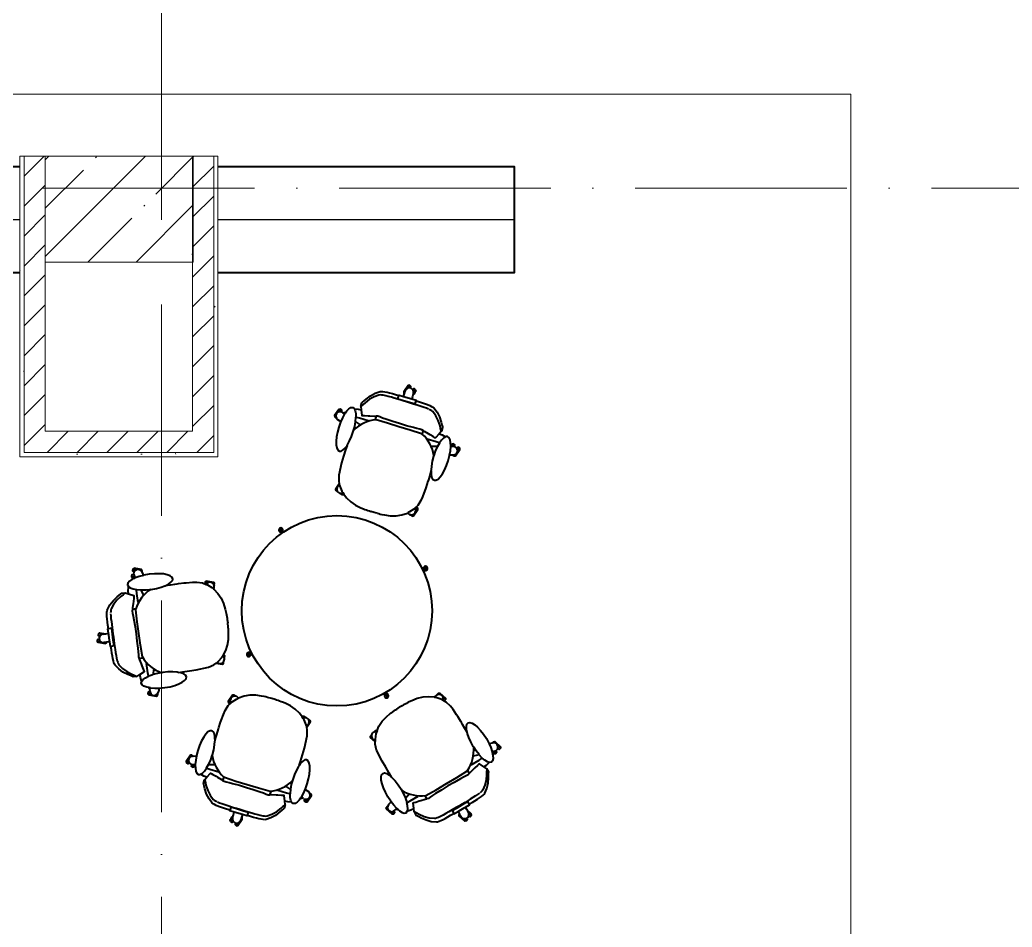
# Model space of a CAD drawing. Header units: millimetres. Extents: x -6467 to 105918, y -7090 to 92481.
# Drawn here: x 88430 to 93121, y 78537 to 82826 of the extents above; entities that cross this region are included whole.
import ezdxf

# ---------------------------------------------------------------- set-up
doc = ezdxf.new("R2010")
doc.units = ezdxf.units.MM
doc.linetypes.add('50_200_ШТРИХ_1Т_ш5_п1_п1_', pattern=[1400, 1000, -200, 0, -200])
doc.linetypes.add('IMPORT-200_ШТРИХ__ш1_п0_6_ _4_', pattern=[128000, 80000, -48000])
for name, color, linetype, lineweight in [('A-WALL', 7, 'Continuous', 5), ('A-WALL-FNSH-1', 7, 'Continuous', 5), ('I-WALL', 7, 'Continuous', 5), ('S-COLS-1', 7, 'Continuous', 5)]:
    doc.layers.add(name, color=color, linetype=linetype, lineweight=lineweight)
for name, color, linetype, lineweight, true_color in [('I-WALL-1', 7, 'Continuous', 5, 0x787878), ('мебель 2 этаж-1', 7, 'Continuous', 40, 0xaaaaaa), ('Оси-3', 7, '50_200_ШТРИХ_1Т_ш5_п1_п1_', 9, 0xaaaaaa), ('ТХ_функционал-13', 7, 'IMPORT-200_ШТРИХ__ш1_п0_6_ _4_', 20, 0xaaaaaa), ('ТХ_функционал-2', 7, 'Continuous', 40, 0xaaaaaa), ('ТХ_функционал-9', 7, 'Continuous', 30, 0xaaaaaa)]:
    doc.layers.add(name, color=color, linetype=linetype, lineweight=lineweight, true_color=true_color)
pattern_1 = [(0, (0, 0), (406.4, 101.6), [6.706, -298.094, 6.706, -298.094, -1625.6]), (0, (0, 0), (406.4, 101.6), [-609.6, 6.706, -602.894, 6.706, -298.094, -711.2]), (0, (0, 0), (406.4, 101.6), [-1524, 6.706, -196.494, 6.706, -501.294]), (120, (152.4, 50.8), (-291.18818, 301.15272), [6.706, -298.094, 6.706, -298.094, -1625.6]), (120, (152.4, 50.8), (-291.18818, 301.15272), [-609.6, 6.706, -602.894, 6.706, -298.094, -711.2]), (120, (152.4, 50.8), (-291.18818, 301.15272), [-1524, 6.706, -196.494, 6.706, -501.294]), (240, (203.2, 254), (-115.21182, -402.75272), [6.706, -298.094, 6.706, -298.094, -1625.6]), (240, (203.2, 254), (-115.21182, -402.75272), [-609.6, 6.706, -602.894, 6.706, -298.094, -711.2]), (240, (203.2, 254), (-115.21182, -402.75272), [-1524, 6.706, -196.494, 6.706, -501.294])]
pattern_2 = [(45, (0, 0), (-70.71068, 70.71068), [])]

# ---------------------------------------------------------------- blocks, each defined once
blk = doc.blocks.new('мебель 2 этаж-28800768-АИ_План этажа Радиаторы_2')
at = {"layer": 'ТХ_функционал-13', "flags": 128}
blk.add_lwpolyline([(87924.1, 84190.2), (94621.1, 84190.2), (94621.1, 77150.2), (91513.5, 77150.2)], dxfattribs=at)
at = {"layer": 'ТХ_функционал-2'}
for p, q in [((89207.5, 83346.3), (90693.5, 83346.3)), ((92535.1, 82813.2), (92524.9, 82798.6)), ((92514.7, 82784.1), (92509.3, 82776.4)), ((92182.1, 82663.8), (92187.4, 82671.3)), ((92198, 82686.4), (92207.9, 82700.6)), ((92303.9, 82626.3), (92280.6, 82642.4)), ((92667.5, 82523.7), (92638.5, 82523.4)), ((92743.3, 82536.6), (92734.6, 82524.2)), ((92772.7, 82515.9), (92762.9, 82502)), ((92740.2, 82483.7), (92725, 82483.4)), ((92751.6, 82485.8), (92746.9, 82479.1)), ((92635, 82400.9), (92635, 82400.8)), ((92192.1, 82323.1), (92187.8, 82317)), ((92221.8, 82302.8), (92217.3, 82296.3)), ((92553.6, 82202.7), (92548.4, 82195.3)), ((91924.7, 82127.4), (91934.3, 82115.2)), ((91930.7, 82131.2), (91939.7, 82119.6)), ((91221.9, 81909), (91236.8, 81906.4)), ((91228.2, 81944.4), (91245, 81941.5)), ((91264.4, 81938), (91272.5, 81936.6)), ((91271.1, 81928.6), (91277.8, 81914.9)), ((92609.7, 81951.6), (92595.7, 81947.2)), ((92612.5, 81945.1), (92597.7, 81940.5)), ((91390.7, 81868.2), (91390.8, 81868.2)), ((91604.7, 81878.1), (91613.6, 81876.5)), ((91265.6, 81845.8), (91278.1, 81819.6)), ((91059, 81603.5), (91076.6, 81600.4)), ((91094.1, 81597.3), (91103.3, 81595.6)), ((91654, 81535.1), (91661.8, 81533.7)), ((91774.3, 81543.5), (91789, 81548.1)), ((91777, 81537), (91791, 81541.4)), ((91648.3, 81499.6), (91655.5, 81498.3)), ((91326.2, 81472.9), (91321.4, 81444.9)), ((91316.4, 81351.4), (91299.3, 81354.5)), ((91343.6, 81346.6), (91334.5, 81348.2)), ((91699.8, 81341.8), (91705, 81349.2)), ((92423.7, 81343.4), (92414.7, 81355)), ((92429.7, 81347.2), (92420.1, 81359.4)), ((92679.3, 81351.7), (92672.5, 81357.7)), ((92031.5, 81241.7), (92036, 81248.2)), ((92061.3, 81221.5), (92065.5, 81227.5)), ((92356, 81150.1), (92350.5, 81155)), ((92380.2, 81176.8), (92374.3, 81182)), ((92804.8, 81178.1), (92804.8, 81178.2)), ((91618.3, 81143.7), (91618.4, 81143.8)), ((92926.5, 81122.2), (92911.7, 81118.9)), ((92938.1, 81122.8), (92931.9, 81128.3)), ((92965.7, 81098.5), (92952.9, 81109.8)), ((91501.8, 81058.8), (91506.5, 81065.5)), ((91513.1, 81060.8), (91528.3, 81061.1)), ((92865.2, 81066.3), (92836.9, 81059.8)), ((92941.8, 81071.5), (92930.5, 81081.5)), ((91480.6, 81028.6), (91490.4, 81042.6)), ((91510.1, 81008), (91518.8, 81020.3)), ((91585.8, 81020.9), (91614.8, 81021.1)), ((91949.5, 80918.3), (91972.7, 80902.1)), ((92071.3, 80880.8), (92066, 80873.2)), ((92535.7, 80881.5), (92516.8, 80860.3)), ((92055.4, 80858.1), (92045.4, 80843.9)), ((92426, 80816.5), (92432.9, 80810.4)), ((92446.8, 80798.2), (92459.8, 80786.7)), ((92777.6, 80777.3), (92770.5, 80783.6)), ((91718.2, 80731.3), (91728.5, 80745.9)), ((91738.7, 80760.4), (91744.1, 80768.1)), ((92804.3, 80753.8), (92790.9, 80765.6))]:
    blk.add_line(p, q, dxfattribs=at)
at = {"layer": 'ТХ_функционал-2', "flags": 128}
for points in [[(90693.5, 83846.3), (89207.5, 83846.3), (89207.5, 83346.3)], [(91630.2, 83346.3), (93032.5, 83346.3), (93032.5, 83846.3), (91630.2, 83846.3)], [(92537.4, 82800.9), (92542.5, 82808.1), (92535.1, 82813.2), (92528.9, 82812.2), (92508.2, 82782.7), (92509.3, 82776.4), (92511.7, 82774.7)], [(92564.6, 82792.6), (92557.2, 82797.7), (92552.5, 82791)], [(92626.1, 82700.6), (92616.2, 82704.6), (92605.3, 82708.5), (92591.2, 82713.2), (92577.2, 82717.7), (92549.8, 82726.3), (92535.2, 82730.9), (92520.6, 82735.4), (92506, 82739.8), (92491.4, 82744.3), (92463.8, 82752.5), (92449.7, 82756.6), (92435.4, 82760.7), (92424.2, 82763.6), (92410.4, 82766.3), (92404.1, 82767.2), (92396.9, 82767.5), (92390.9, 82767.2), (92367.9, 82759.1), (92346.2, 82747), (92325.2, 82730.9), (92316, 82722.4), (92307.9, 82715.7), (92304.9, 82713.4), (92310.2, 82730.6)], [(92310.2, 82730.6), (92313.1, 82732.9), (92321.3, 82739.6), (92330.5, 82748.1), (92351.5, 82764.2), (92373.1, 82776.3), (92396.2, 82784.4), (92402.2, 82784.7)], [(92402.2, 82784.7), (92409.4, 82784.4), (92419, 82783), (92429.5, 82780.8), (92440.7, 82777.9), (92455, 82773.8), (92469.1, 82769.7), (92485.3, 82764.8)], [(92480.8, 82750.1), (92485.3, 82764.8), (92485.8, 82766.4), (92486.2, 82767.1), (92507.4, 82760.9), (92513.2, 82759.2), (92540, 82751), (92546.4, 82748.9), (92566.9, 82742.3), (92566.8, 82741.5), (92566.3, 82740)], [(92481.1, 82749.8), (92480.8, 82750.1), (92507.8, 82742.2), (92535, 82733.8), (92561.8, 82725.2), (92561.4, 82725.2)], [(92507.5, 82760.9), (92511.7, 82774.6), (92514.9, 82784.8), (92515.4, 82786.3), (92515.6, 82787)], [(92554.3, 82775.2), (92553.6, 82772.8), (92551.6, 82766.3), (92550.1, 82761.1), (92546.3, 82748.9)], [(92555.1, 82779), (92558.1, 82783.4), (92562.9, 82790.1), (92564.6, 82792.6), (92565.7, 82786.3), (92564.3, 82784.3), (92560.5, 82778.9), (92555.3, 82771.6), (92551.6, 82766.3)], [(92228.8, 82678.3), (92232.4, 82683.4), (92238.8, 82692.4), (92249, 82702.6), (92258.6, 82708.2), (92267.3, 82708.5), (92274.4, 82703.3), (92275, 82702), (92279.2, 82693.3), (92281.9, 82679.2), (92282.3, 82663.3)], [(92304.9, 82713.4), (92307.1, 82697.3), (92310.7, 82671.2), (92313.9, 82670.5), (92323.1, 82670.2), (92340.2, 82668.8), (92348.8, 82668.2), (92370, 82667.5), (92377.3, 82667.5)], [(92561.8, 82725.2), (92566.3, 82740), (92582.4, 82734.9), (92596.5, 82730.4), (92610.6, 82725.7), (92621.4, 82721.8), (92631.4, 82717.8), (92640.1, 82713.5), (92646.3, 82709.7)], [(92646.3, 82709.7), (92651.1, 82706.1), (92665.6, 82686.4), (92676.7, 82664.3), (92685.1, 82639.2), (92687.9, 82627), (92690.9, 82616.8), (92692, 82613.3), (92686.7, 82596.1), (92675.9, 82584), (92658.3, 82564.4), (92655.2, 82565.7), (92647.4, 82570.6), (92632.5, 82579), (92625, 82583.4), (92607.1, 82594.7), (92601, 82598.8), (92594.2, 82603.3)], [(92210.4, 82688.5), (92215.3, 82695.5), (92207.9, 82700.6), (92201.7, 82699.5), (92181, 82670.1), (92182.1, 82663.8), (92189.4, 82658.6), (92189.6, 82658.9)], [(92218.7, 82685.3), (92226.4, 82680), (92228.8, 82678.3), (92228.6, 82678), (92218.6, 82660.1), (92210.4, 82641.5), (92209.4, 82639.2), (92201.2, 82615.8), (92194.9, 82591.9), (92190.8, 82569.4), (92188.9, 82548.9), (92189.4, 82531.3), (92192, 82517.2), (92196.9, 82507.2), (92203.9, 82502), (92212.6, 82502.3), (92222.3, 82507.9), (92232.4, 82518.1), (92240.1, 82528.8), (92242.6, 82532.4), (92242.7, 82532.5), (92252.6, 82550.4), (92261.9, 82571.3), (92270, 82594.7), (92271.3, 82599.4), (92276.4, 82618.6), (92280.5, 82641.1), (92280.6, 82642.4), (92282.3, 82661.5), (92282.3, 82663.3), (92283.2, 82663.2), (92299.4, 82659.2), (92340.5, 82646.6)], [(92232.4, 82683.4), (92230, 82685.1), (92226.4, 82680)], [(92275, 82702), (92277.4, 82702.3), (92292.9, 82700.7), (92307.1, 82697.3)], [(92594.2, 82603.3), (92584.3, 82605.4), (92570.2, 82608.9), (92554.2, 82613.1), (92521.4, 82622.3), (92488.8, 82632), (92456.4, 82642.3), (92424.1, 82653.1), (92408.6, 82658.6), (92394.9, 82663.6), (92385.6, 82667.4), (92377.3, 82667.5), (92372.5, 82651.7)], [(92686.7, 82596.1), (92685.6, 82599.6), (92682.6, 82609.8), (92679.8, 82622), (92671.5, 82647.1), (92660.3, 82669.2), (92645.8, 82688.9), (92641, 82692.5), (92634.8, 82696.3), (92629.1, 82699.1)], [(92195.4, 82652.2), (92195.8, 82651.9), (92195.8, 82651.9), (92195.9, 82651.9), (92210.4, 82641.5)], [(92372.5, 82651.7), (92377.2, 82651), (92431.5, 82636.4), (92484.9, 82619.3), (92538.8, 82603.4), (92591.9, 82585.1), (92596.2, 82583), (92601, 82598.8)], [(92743.1, 82524.3), (92730.5, 82524.2), (92730.4, 82526.1), (92730, 82541.5), (92727.4, 82555.7), (92722.6, 82565.6), (92715.5, 82570.8), (92706.8, 82570.5), (92705.3, 82569.7), (92697.2, 82564.9), (92687, 82554.7), (92677.7, 82541.7), (92676.8, 82540.4), (92667.4, 82523.5), (92666.8, 82522.4), (92657.6, 82501.5), (92650.7, 82481.8), (92649.4, 82478.1), (92643, 82454.2), (92638.9, 82431.7), (92637.3, 82413.6), (92637.1, 82411.3), (92637.2, 82408.3), (92637.4, 82400.1), (92637.4, 82400), (92637.5, 82393.6), (92640.2, 82379.5), (92645, 82369.5), (92649.9, 82365.9), (92649.9, 82365.9), (92652.1, 82364.3), (92660.8, 82364.6), (92670.4, 82370.2), (92680.6, 82380.4), (92690.8, 82394.8), (92700.8, 82412.7), (92710, 82433.6), (92718.2, 82457), (92724.6, 82480.9), (92725, 82483.4), (92728.6, 82503.4), (92730.5, 82523.9)], [(92675.9, 82584), (92689.5, 82578.9), (92703.3, 82571.5), (92705.3, 82569.7)], [(92240.1, 82528.8), (92233.7, 82508.9), (92223.9, 82477.5), (92214.5, 82446), (92201.1, 82387.9), (92201, 82360.1), (92203.7, 82347.5), (92186.7, 82323.3)], [(92619.8, 82560.8), (92660.9, 82548.2), (92676.5, 82542.4), (92677.7, 82541.7)], [(92745.6, 82524.2), (92750.6, 82531.4), (92743.3, 82536.6), (92737, 82535.5), (92730.4, 82526.1)], [(92743.5, 82483.8), (92740.2, 82483.7), (92746.9, 82479.1), (92753.1, 82480.2), (92773.8, 82509.6), (92772.7, 82515.9), (92765.3, 82521.1), (92760.5, 82514.2)], [(92637.2, 82408.3), (92635, 82400.8), (92630.9, 82386.9), (92624.7, 82366.4), (92621.3, 82355.4), (92619.4, 82349.4), (92619.4, 82349.3), (92611.4, 82324), (92608, 82315.3), (92597, 82286.8), (92589.9, 82268.5), (92574.4, 82245.3), (92561.2, 82232.9), (92556.4, 82228.4), (92536.2, 82214.9), (92528.8, 82211.2)], [(92195.2, 82311.9), (92195.2, 82311.8), (92187.8, 82317), (92186.7, 82323.3), (92203.7, 82347.5), (92205, 82341.8), (92206.3, 82335.9), (92215.5, 82313.5), (92219.6, 82306.2), (92219.7, 82305.8), (92224.6, 82298.9)], [(92210.6, 82302.5), (92209.9, 82301.5), (92217.3, 82296.3), (92223.6, 82297.4), (92224.6, 82298.9), (92238.4, 82281.2), (92258.6, 82262.3), (92281, 82246.7), (92306.1, 82234.4), (92317.8, 82229.6), (92324.8, 82226.9), (92331.9, 82224.3), (92339.1, 82221.7), (92346.2, 82219.3), (92353.4, 82216.9)], [(92564.7, 82218.6), (92574.2, 82232.2), (92566.9, 82237.3), (92562.4, 82230.9)], [(92382.5, 82208.4), (92375.2, 82210.4), (92367.9, 82212.5), (92353.4, 82216.9)], [(92382.5, 82208.4), (92389.8, 82206.5), (92397.1, 82204.7), (92404.5, 82203), (92416.9, 82200.3), (92444.5, 82196.5), (92471.8, 82196.8), (92499.1, 82201.1), (92525.4, 82209.5), (92527, 82210.3), (92528.4, 82211), (92528.8, 82211.2)], [(92541.2, 82200.8), (92541, 82200.5), (92548.4, 82195.3), (92554.6, 82196.4), (92575.3, 82225.9), (92574.2, 82232.2)], [(91233.2, 81914), (91238.6, 81902.6), (91236.8, 81901.8), (91223.1, 81895), (91211.3, 81886.6), (91204.3, 81878), (91202.6, 81869.4), (91206.6, 81861.6), (91208, 81860.7), (91215.7, 81855.2), (91229.2, 81850.4), (91245, 81847.5), (91246.6, 81847.2), (91265.8, 81845.8), (91267, 81845.7), (91289.9, 81846.1), (91310.7, 81848.2), (91314.5, 81848.6), (91338.9, 81852.9), (91361.1, 81858.8), (91378.2, 81864.9), (91380.3, 81865.7), (91383, 81867), (91390.3, 81870.7), (91390.4, 81870.7), (91396.2, 81873.5), (91407.9, 81881.9), (91414.9, 81890.5), (91416, 81896.4), (91416.1, 81896.5), (91416.6, 81899.1), (91412.6, 81906.9), (91403.5, 81913.3), (91390, 81918.1), (91372.6, 81921.4), (91352.2, 81922.8), (91329.3, 81922.4), (91304.6, 81919.9), (91280.3, 81915.6), (91277.8, 81914.9), (91258.1, 81909.8), (91238.9, 81902.8)], [(91232.2, 81916.3), (91223.5, 81917.9), (91221.9, 81909), (91225.6, 81903.8), (91236.8, 81901.8)], [(91269.6, 81931.6), (91271.1, 81928.6), (91272.5, 81936.6), (91268.9, 81941.8), (91233.4, 81948.1), (91228.2, 81944.4), (91226.6, 81935.6), (91235, 81934.1)], [(91207.4, 81827.9), (91206.3, 81842.4), (91207.2, 81858.1), (91208, 81860.7)], [(91383, 81867), (91390.8, 81868.2), (91405.1, 81870.4), (91426.2, 81873.4), (91437.6, 81875), (91443.9, 81875.8), (91444, 81875.8), (91470.3, 81879.2), (91479.7, 81879.9), (91510.1, 81881.9), (91529.7, 81883.3), (91557.2, 81878.9), (91574.1, 81872.2), (91580.2, 81869.8), (91600.9, 81857.2), (91607.5, 81852), (91607.8, 81851.7), (91609, 81850.8), (91610.4, 81849.7), (91629.1, 81829.4), (91644.6, 81806.5), (91656.4, 81781.9), (91664.6, 81755.1), (91667.4, 81742.8), (91668.9, 81735.4), (91670.4, 81728), (91671.8, 81720.6), (91673.1, 81713.1), (91674.2, 81705.6), (91676.3, 81690.6)], [(91585.5, 81881.5), (91569.3, 81884.4), (91567.7, 81875.5), (91575.4, 81874.1)], [(91611.7, 81867.7), (91612, 81867.6), (91613.6, 81876.5), (91609.9, 81881.7), (91574.5, 81888), (91569.3, 81884.4)], [(91118.9, 81775.3), (91134.2, 81794.8), (91153.5, 81813), (91163.4, 81820.6), (91171.3, 81827.6), (91174.1, 81830.2), (91191.9, 81832.6), (91207.4, 81827.9), (91232.6, 81820.2), (91232.8, 81816.9), (91231.6, 81807.8), (91230.2, 81790.7), (91229.4, 81782.1), (91226.8, 81761), (91225.6, 81753.8), (91224.4, 81745.7)], [(91191.9, 81832.6), (91189.1, 81830.1), (91181.2, 81823.1), (91171.3, 81815.4), (91152.1, 81797.3), (91136.7, 81777.8), (91125, 81756.3), (91123.8, 81750.5), (91122.9, 81743.3), (91122.8, 81736.9)], [(91252.1, 81786.9), (91246.2, 81829.5), (91244.9, 81846), (91245, 81847.5)], [(91105.9, 81748), (91107.2, 81753.9), (91118.9, 81775.3)], [(91127.6, 81664.9), (91112.3, 81662.8), (91110.1, 81679.5), (91108.2, 81694.1), (91106.5, 81708.9), (91105.5, 81720.4), (91104.9, 81731.1), (91105.1, 81740.8), (91105.9, 81748)], [(91122.7, 81733.6), (91123.3, 81722.8), (91124.3, 81711.4), (91126.1, 81696.6), (91127.9, 81682), (91131.7, 81653.5), (91133.7, 81638.3), (91135.8, 81623.2), (91137.9, 81608.1), (91140.1, 81593), (91144.2, 81564.6), (91146.4, 81550), (91148.8, 81535.3), (91150.9, 81524), (91154.3, 81510.3), (91156.1, 81504.2), (91158.9, 81497.5), (91161.7, 81492.2), (91178.8, 81474.8), (91198.9, 81460.2), (91222.4, 81448), (91233.9, 81443.3), (91243.5, 81438.7), (91246.8, 81437), (91229, 81434.6), (91225.6, 81436.2), (91216.1, 81440.8), (91204.5, 81445.5), (91181, 81457.7), (91161, 81472.3), (91143.9, 81489.7), (91141, 81495), (91138.3, 81501.8), (91135.5, 81511), (91133.1, 81521.5), (91130.9, 81532.8), (91128.6, 81547.5), (91126.4, 81562.1), (91123.9, 81578.8)], [(91224.4, 81745.7), (91226.7, 81735.9), (91229.4, 81721.6), (91232.4, 81705.3), (91237.9, 81671.8), (91242.8, 81638.1), (91247.3, 81604.4), (91251.1, 81570.5), (91252.7, 81554.1), (91253.9, 81539.6), (91254.4, 81529.5), (91257.8, 81522), (91274.1, 81524.3)], [(91274.1, 81524.3), (91272.8, 81528.9), (91263.1, 81584.2), (91256, 81639.9), (91247.7, 81695.4), (91241.9, 81751.3), (91242, 81756.1), (91225.6, 81753.8)], [(91659.1, 81525.1), (91660.3, 81524.9), (91661.8, 81533.7), (91658.2, 81538.9), (91656.4, 81539.2), (91666.6, 81559.3), (91675.3, 81585.5), (91679.9, 81612.4), (91680.5, 81640.3), (91679.9, 81653), (91679.3, 81660.5), (91678.7, 81668.1), (91678, 81675.6), (91677.2, 81683.1), (91676.3, 81690.6)], [(91065.4, 81639), (91063.8, 81630.1), (91071.9, 81628.7)], [(91081.6, 81636.1), (91076.4, 81637), (91068.3, 81638.4), (91065.4, 81639), (91070.6, 81642.6), (91072.9, 81642.2), (91079.4, 81641), (91088.3, 81639.4), (91094.6, 81638.3)], [(91085.4, 81637), (91087.9, 81637.3), (91094.6, 81638.3), (91100, 81639.1), (91112.6, 81640.8)], [(91139.2, 81580.9), (91123.9, 81578.8), (91122.4, 81578.6), (91121.5, 81578.6), (91118.2, 81600.5), (91117.3, 81606.5), (91113.4, 81634.3), (91112.6, 81640.9), (91109.9, 81662.2), (91110.7, 81662.5), (91112.3, 81662.8)], [(91139.3, 81581.4), (91139.2, 81580.9), (91135, 81608.8), (91131.1, 81636.9), (91127.6, 81664.9), (91127.8, 81664.5)], [(91069.3, 81610.8), (91060.6, 81612.4), (91059, 81603.5), (91062.7, 81598.3), (91098.1, 81592), (91103.3, 81595.6), (91103.9, 81598.6)], [(91118.2, 81600.6), (91103.9, 81598.6), (91093.3, 81597.2), (91091.8, 81597), (91091.1, 81596.9)], [(91656.4, 81539.2), (91652.2, 81531.9), (91651.9, 81531.6), (91647.1, 81524.8), (91630.6, 81507), (91625.8, 81503.4), (91621.2, 81499.8), (91650.3, 81494.6), (91655.5, 81498.3), (91657, 81507.1), (91657.1, 81507.1)], [(91246.8, 81437), (91260.4, 81445.8), (91282.6, 81460.1), (91281.8, 81463.3), (91278.3, 81471.8), (91272.3, 81487.8), (91269.2, 81495.9), (91260.9, 81515.4), (91257.8, 81522)], [(91344.7, 81451.2), (91322.6, 81445.4), (91321.4, 81444.9), (91303.3, 81438.4), (91301.8, 81437.6), (91301.5, 81438.6), (91298.2, 81454.8), (91292.3, 81497.5)], [(91441.5, 81456.2), (91462.2, 81458.8), (91494.8, 81463.2), (91527.4, 81468), (91585.7, 81480.3), (91611, 81492), (91621.2, 81499.8), (91650.3, 81494.6)], [(91269.7, 81414.7), (91268.5, 81416.7), (91263.3, 81431.5), (91260.4, 81445.8)], [(91310.7, 81382.8), (91304.6, 81384), (91293.7, 81386), (91280.2, 81390.9), (91271.1, 81397.2), (91267.1, 81405), (91268.8, 81413.6), (91269.7, 81414.7), (91275.8, 81422.2), (91287.5, 81430.6), (91301.8, 81437.6)], [(91308.6, 81370.7), (91310.2, 81380), (91310.7, 81382.8), (91311.1, 81382.8), (91331.5, 81381.3), (91351.8, 81381.7), (91354.4, 81381.8), (91379, 81384.2), (91403.4, 81388.6), (91425.5, 81394.4), (91444.8, 81401.3), (91460.6, 81409.2), (91472.3, 81417.5), (91479.3, 81426.2), (91481, 81434.7), (91477.1, 81442.5), (91468, 81448.9), (91454.4, 81453.8), (91441.5, 81456.2), (91437.1, 81457), (91437, 81457), (91416.6, 81458.4), (91393.8, 81458), (91369.1, 81455.5), (91364.3, 81454.7), (91344.7, 81451.2)], [(91309.2, 81361.9), (91300.9, 81363.3), (91299.3, 81354.5), (91302.9, 81349.3), (91338.4, 81343), (91343.6, 81346.6), (91345.2, 81355.5), (91344.9, 81355.5)], [(91304.6, 81384), (91304, 81381.1), (91310.2, 81380)], [(91351.8, 81381.7), (91348.6, 81364.1), (91348.6, 81364), (91348.6, 81364.2), (91348.5, 81363.6)], [(91712.2, 81343.8), (91712.3, 81344.1), (91705, 81349.2), (91698.7, 81348.1), (91678, 81318.7), (91679.1, 81312.4)], [(92042.7, 81242.1), (92043.4, 81243.1), (92036, 81248.2), (92029.8, 81247.1), (92028.8, 81245.7), (92014.9, 81263.3), (91994.8, 81282.3), (91972.3, 81297.9), (91947.3, 81310.2), (91935.6, 81314.9), (91928.5, 81317.6), (91921.4, 81320.3), (91914.3, 81322.8), (91907.1, 81325.3), (91899.9, 81327.6), (91885.5, 81332.1), (91878.2, 81334.2), (91870.9, 81336.1), (91863.6, 81338), (91856.2, 81339.9), (91848.8, 81341.6), (91836.5, 81344.2), (91808.8, 81348.1), (91781.5, 81347.8), (91754.2, 81343.4), (91727.9, 81335), (91726.4, 81334.3), (91724.9, 81333.6), (91724.6, 81333.4)], [(92666.8, 81350.7), (92666.6, 81350.9), (92672.5, 81357.7), (92678.9, 81358.1), (92705.9, 81334.3), (92706.3, 81327.9)], [(91616.1, 81136.2), (91618.4, 81143.8), (91622.4, 81157.7), (91628.7, 81178.1), (91632, 81189.1), (91633.9, 81195.2), (91634, 81195.3), (91642, 81220.5), (91645.3, 81229.3), (91656.3, 81257.8), (91663.4, 81276.1), (91678.9, 81299.2), (91692.2, 81311.7), (91696.9, 81316.2), (91717.1, 81329.6), (91724.6, 81333.4)], [(91688.6, 81325.9), (91679.1, 81312.4), (91686.5, 81307.2), (91691, 81313.6)], [(92657.2, 81337.7), (92656.8, 81337.8), (92655.2, 81338.1), (92653.5, 81338.5), (92626, 81340.5), (92598.4, 81338.4), (92571.8, 81332.3), (92545.8, 81322), (92534.4, 81316.6), (92527.7, 81313.2), (92520.9, 81309.7), (92514.3, 81306.1), (92507.6, 81302.5), (92501, 81298.8), (92488, 81291)], [(92688.1, 81327.4), (92665.3, 81335.8), (92657.2, 81337.7)], [(92808.7, 81171.4), (92804.8, 81178.2), (92797.6, 81190.7), (92786.7, 81209.2), (92780.9, 81219.1), (92777.6, 81224.5), (92777.6, 81224.6), (92763.9, 81247.3), (92758.5, 81255), (92741.2, 81280.2), (92730, 81296.3), (92709.5, 81315.1), (92693.7, 81324.2), (92688.1, 81327.4)], [(92693.9, 81338.9), (92706.3, 81327.9), (92700.3, 81321.2), (92694.5, 81326.3)], [(92369.2, 81174.5), (92368.3, 81175.2), (92374.3, 81182), (92380.6, 81182.4), (92381.9, 81181.2), (92391.3, 81201.6), (92406.4, 81224.8), (92424.6, 81245.1), (92446.1, 81263), (92456.3, 81270.4), (92462.6, 81274.7), (92468.9, 81278.9), (92475.2, 81283), (92481.6, 81287.1), (92488, 81291)], [(92013.3, 81015.7), (92019.7, 81035.6), (92029.4, 81067.1), (92038.8, 81098.6), (92052.3, 81156.6), (92052.4, 81184.5), (92049.6, 81197), (92066.6, 81221.3)], [(92058.1, 81232.7), (92058.1, 81232.7), (92065.5, 81227.5), (92066.6, 81221.3), (92049.6, 81197), (92048.3, 81202.8), (92047, 81208.6), (92037.9, 81231.1), (92033.8, 81238.4), (92033.6, 81238.7), (92028.8, 81245.7)], [(92938.8, 81083.4), (92926.5, 81080.6), (92926.9, 81078.7), (92930.2, 81063.6), (92930.9, 81049.3), (92928.5, 81038.4), (92922.9, 81031.7), (92914.3, 81030), (92912.7, 81030.5), (92903.7, 81033.1), (92891.4, 81040.7), (92879.3, 81051.2), (92878.1, 81052.3), (92865.1, 81066.4), (92864.2, 81067.4), (92850.3, 81085.6), (92839, 81103.1), (92836.9, 81106.4), (92825.1, 81128.1), (92815.9, 81149.1), (92810.1, 81166.3), (92809.3, 81168.5), (92808.7, 81171.4), (92807, 81179.4), (92807, 81179.5), (92805.6, 81185.7), (92804.9, 81200.1), (92807.2, 81211), (92811.1, 81215.6), (92811.2, 81215.6), (92812.9, 81217.6), (92821.4, 81219.4), (92832.1, 81216.3), (92844.3, 81208.7), (92857.7, 81197.1), (92871.5, 81182), (92885.4, 81163.8), (92898.9, 81143), (92910.6, 81121.2), (92911.7, 81118.9), (92919.9, 81100.3), (92926.4, 81080.9)], [(91603.4, 81178.7), (91601.3, 81180.2), (91592.5, 81179.9), (91582.9, 81174.4), (91572.8, 81164.1), (91562.5, 81149.8), (91552.6, 81131.9), (91543.3, 81110.9), (91535.1, 81087.6), (91528.8, 81063.6)], [(91537.8, 80973.7), (91546.6, 80974.1), (91548, 80974.9), (91556.2, 80979.6), (91566.3, 80989.8), (91575.6, 81002.9), (91576.6, 81004.2), (91585.9, 81021), (91586.5, 81022.1), (91595.8, 81043), (91602.7, 81062.8), (91604, 81066.4), (91610.3, 81090.4), (91614.4, 81112.9), (91616, 81131), (91616.2, 81133.3), (91616.1, 81136.2), (91616, 81144.4), (91616, 81144.5), (91615.8, 81150.9), (91613.2, 81165.1), (91608.3, 81175.1), (91603.5, 81178.6), (91603.4, 81178.7)], [(92381.9, 81181.2), (92378.9, 81173.3), (92378.8, 81172.9), (92376.5, 81164.9), (92372.8, 81140.9), (92373, 81134.9), (92373.1, 81129.1), (92350.9, 81148.6), (92350.5, 81155), (92356.4, 81161.7), (92356.4, 81161.7)], [(92450.8, 80961.3), (92439.9, 80979.1), (92423.1, 81007.4), (92406.6, 81035.9), (92379.9, 81089.2), (92373.3, 81116.2), (92373.1, 81129.1), (92350.9, 81148.6)], [(92929.8, 81122.9), (92926.5, 81122.2), (92931.9, 81128.3), (92938.2, 81128.7), (92965.2, 81104.9), (92965.7, 81098.5), (92959.7, 81091.8), (92953.4, 81097.3)], [(91509.8, 81060.7), (91513.1, 81060.8), (91506.5, 81065.5), (91500.2, 81064.4), (91479.5, 81034.9), (91480.6, 81028.6), (91488, 81023.5), (91492.8, 81030.4)], [(91528.8, 81063.6), (91528.3, 81061.1), (91524.7, 81041.1), (91522.9, 81020.7)], [(92941.2, 81084.1), (92947.8, 81078.3), (92941.8, 81071.5), (92935.5, 81071.1), (92926.9, 81078.7)], [(91507.8, 81020.3), (91502.7, 81013.1), (91510.1, 81008), (91516.4, 81009.1), (91522.9, 81018.4)], [(91510.3, 81020.3), (91522.9, 81020.4), (91522.9, 81018.4), (91523.3, 81003.1), (91525.9, 80988.9), (91530.8, 80978.9), (91537.8, 80973.7)], [(92034.6, 80859.2), (92026.9, 80864.6), (92024.5, 80866.2), (92024.7, 80866.5), (92034.7, 80884.4), (92042.9, 80903), (92043.9, 80905.4), (92052.1, 80928.7), (92058.5, 80952.7), (92062.6, 80975.2), (92064.4, 80995.6), (92064, 81013.2), (92061.3, 81027.4), (92056.5, 81037.4), (92049.4, 81042.5), (92040.7, 81042.2), (92031.1, 81036.7), (92020.9, 81026.5), (92013.3, 81015.7), (92010.7, 81012.1), (92010.6, 81012), (92000.7, 80994.2), (91991.5, 80973.3), (91983.3, 80949.9), (91982, 80945.2), (91976.9, 80926)], [(92901.4, 80907.6), (92907.1, 80931.8), (92909.3, 80958.2), (92909.2, 80970.7), (92909.7, 80981.2), (92910, 80985), (92900.8, 81000.4), (92887.4, 81009.6), (92865.7, 81024.6), (92863.1, 81022.6), (92856.6, 81016), (92844.1, 81004.4), (92837.9, 80998.4), (92823.1, 80983.1), (92818.1, 80977.8), (92812.6, 80971.7), (92803.4, 80967.4), (92790.5, 80960.7), (92776, 80952.9), (92746.3, 80936.3), (92716.8, 80919.2), (92687.7, 80901.6), (92658.8, 80883.6), (92645, 80874.6), (92632.9, 80866.5), (92624.7, 80860.6), (92616.7, 80858.6)], [(92827.5, 81019.1), (92864.5, 81041), (92878.3, 81050.3), (92879.3, 81051.2)], [(92887.4, 81009.6), (92899.5, 81017.8), (92911.2, 81028.3), (92912.7, 81030.5)], [(91577.5, 80960.6), (91563.8, 80965.7), (91550, 80973.1), (91548, 80974.9)], [(91587.8, 80858.1), (91576.6, 80880.3), (91568.2, 80905.4), (91565.5, 80917.6), (91562.5, 80927.7), (91561.3, 80931.3), (91566.6, 80948.5), (91577.5, 80960.6), (91595.1, 80980.2), (91598.1, 80978.9), (91605.9, 80974), (91620.8, 80965.6), (91628.3, 80961.2), (91646.3, 80949.9), (91652.3, 80945.8), (91659.1, 80941.2)], [(91633.6, 80983.7), (91592.4, 80996.4), (91576.9, 81002.2), (91575.6, 81002.9)], [(92466.7, 80804.1), (92472.9, 80811.1), (92474.9, 80813.3), (92474.6, 80813.5), (92460.7, 80828.6), (92448.4, 80844.8), (92446.8, 80846.8), (92433.4, 80867.6), (92421.6, 80889.4), (92412.4, 80910.3), (92405.8, 80929.8), (92402.1, 80947), (92401.4, 80961.4), (92403.7, 80972.2), (92409.4, 80978.9), (92417.9, 80980.6), (92428.6, 80977.5), (92440.9, 80969.9), (92450.8, 80961.3), (92454.2, 80958.4), (92454.2, 80958.3), (92468, 80943.3), (92482, 80925.1), (92495.4, 80904.3), (92497.7, 80900), (92507.2, 80882.5), (92516.4, 80861.6), (92516.8, 80860.3), (92522.9, 80842.1), (92523.3, 80840.5), (92524.2, 80840.8), (92539, 80848.4), (92576, 80870.3)], [(92557.1, 80797.1), (92555.4, 80813.2), (92552.8, 80839.4), (92555.8, 80840.8), (92564.7, 80843.3), (92580.9, 80848.6), (92589.2, 80851.2), (92609.6, 80856.9), (92616.7, 80858.6), (92608.3, 80872.8), (92612.8, 80874.6), (92662.1, 80901.5), (92710.1, 80930.6), (92758.7, 80958.7), (92806, 80988.9), (92809.7, 80992), (92818.1, 80977.8)], [(92900.8, 81000.4), (92900.5, 80996.7), (92900, 80986.2), (92900.1, 80973.7), (92897.9, 80947.3), (92892.2, 80923.1), (92882.8, 80900.6), (92879, 80896), (92873.8, 80890.9), (92868.9, 80886.8)], [(91566.6, 80948.5), (91567.7, 80944.9), (91570.8, 80934.8), (91573.5, 80922.6), (91581.9, 80897.5), (91593, 80875.3), (91607.5, 80855.7), (91612.3, 80852), (91618.5, 80848.3), (91624.2, 80845.4)], [(91880.8, 80892.8), (91876.1, 80893.5), (91821.9, 80908.2), (91768.4, 80925.2), (91714.6, 80941.1), (91661.4, 80959.5), (91657.2, 80961.6), (91652.3, 80945.8)], [(91659.1, 80941.2), (91669, 80939.2), (91683.2, 80935.6), (91699.1, 80931.5), (91731.9, 80922.3), (91764.5, 80912.5), (91796.9, 80902.3), (91829.2, 80891.5), (91844.7, 80886), (91858.5, 80881), (91867.8, 80877.1), (91876, 80877.1), (91880.8, 80892.8)], [(91976.9, 80926), (91972.9, 80903.4), (91972.7, 80902.1), (91971, 80883), (91971.1, 80881.3), (91970.1, 80881.4), (91954, 80885.3), (91912.8, 80897.9)], [(91948.4, 80831.2), (91946.2, 80847.3), (91942.7, 80873.4), (91939.4, 80874.1), (91930.2, 80874.4), (91913.2, 80875.7), (91904.5, 80876.3), (91883.3, 80877), (91876, 80877.1)], [(92024.5, 80866.2), (92020.9, 80861.1), (92014.5, 80852.2), (92004.3, 80841.9), (91994.7, 80836.4), (91986, 80836.1), (91978.9, 80841.2), (91978.3, 80842.5), (91974.1, 80851.2), (91971.5, 80865.4), (91971.1, 80881.3)], [(92042.9, 80856), (92038, 80849.1), (92045.4, 80843.9), (92051.7, 80845), (92072.4, 80874.5), (92071.3, 80880.8), (92063.9, 80885.9), (92063.7, 80885.7)], [(92042.9, 80903), (92057.5, 80892.7), (92057.5, 80892.6), (92057.4, 80892.7), (92057.9, 80892.4)], [(92866.4, 80884.7), (92857.6, 80878.4), (92848, 80872.1), (92835.3, 80864.2), (92822.8, 80856.6), (92798.1, 80841.8), (92785, 80833.9), (92771.9, 80826.1), (92758.8, 80818.4), (92745.6, 80810.7), (92720.7, 80796.2), (92708, 80788.9), (92695, 80781.5), (92684.8, 80776.2), (92672, 80770.3), (92666.1, 80768), (92659.1, 80765.9), (92653.2, 80764.8), (92629, 80767.3), (92605.1, 80774), (92580.9, 80784.7), (92570, 80790.9), (92560.5, 80795.5), (92557.1, 80797.1), (92566.2, 80781.6), (92569.6, 80780), (92579.1, 80775.4), (92590, 80769.2), (92614.2, 80758.5), (92638.1, 80751.8), (92662.4, 80749.3), (92668.3, 80750.4), (92675.3, 80752.5), (92684.3, 80756), (92694, 80760.7), (92704.2, 80766.1), (92717.1, 80773.4), (92729.9, 80780.7), (92744.5, 80789.2)], [(92809.6, 80845.7), (92817.4, 80832.4), (92831.9, 80841.1), (92844.5, 80848.7), (92857.2, 80856.6), (92866.8, 80862.9), (92875.5, 80869.2), (92883, 80875.4), (92888.1, 80880.5)], [(92888.1, 80880.5), (92891.9, 80885.1), (92901.4, 80907.6)], [(91607, 80834.8), (91602.2, 80838.5), (91587.8, 80858.1)], [(91691.5, 80819.3), (91687, 80804.6), (91670.9, 80809.7), (91656.9, 80814.2), (91642.7, 80818.8), (91631.9, 80822.7), (91621.9, 80826.8), (91613.2, 80831.1), (91607, 80834.8)], [(91627.2, 80844), (91637.2, 80839.9), (91648, 80836), (91662.1, 80831.4), (91676.2, 80826.9), (91703.6, 80818.2), (91718.2, 80813.7), (91732.7, 80809.2), (91747.3, 80804.7), (91762, 80800.3), (91789.5, 80792.1), (91803.6, 80787.9), (91817.9, 80783.8), (91829.1, 80781), (91842.9, 80778.3), (91849.2, 80777.4), (91856.5, 80777), (91862.4, 80777.3), (91885.5, 80785.5), (91907.2, 80797.5), (91928.2, 80813.7), (91937.3, 80822.2), (91945.5, 80828.9), (91948.4, 80831.2), (91943.1, 80814)], [(91978.3, 80842.5), (91976, 80842.3), (91960.4, 80843.8), (91946.2, 80847.3)], [(92020.9, 80861.1), (92023.3, 80859.4), (92026.9, 80864.6)], [(92448.4, 80844.8), (92436.6, 80831.3), (92436.6, 80831.2), (92436.7, 80831.3), (92436.3, 80830.9)], [(92474.9, 80813.3), (92479.6, 80809.2), (92487.9, 80802), (92500.2, 80794.4), (92510.8, 80791.3), (92519.4, 80793), (92525, 80799.7), (92525.3, 80801.1), (92527.4, 80810.5), (92526.7, 80824.9), (92523.3, 80840.5)], [(92736.9, 80802.9), (92736.6, 80802.5), (92761.1, 80816.5), (92785.6, 80831), (92809.6, 80845.7), (92809.1, 80845.6)], [(92736.6, 80802.5), (92744.5, 80789.2), (92745.3, 80787.8), (92745.9, 80787.2), (92765, 80798.2), (92770.3, 80801.3), (92794.5, 80815.5), (92800.2, 80819), (92818.5, 80830.2), (92818.3, 80831), (92817.4, 80832.4)], [(91772.6, 80794.5), (91768, 80779.7), (91767.6, 80778.2), (91767.1, 80777.4), (91745.9, 80783.6), (91740.1, 80785.4), (91713.3, 80793.6), (91706.9, 80795.6), (91686.5, 80802.2), (91686.5, 80803.1), (91687, 80804.6)], [(91772.2, 80794.8), (91772.6, 80794.5), (91745.5, 80802.4), (91718.3, 80810.7), (91691.5, 80819.3), (91692, 80819.4)], [(91699, 80769.3), (91699.7, 80771.8), (91701.7, 80778.3), (91703.3, 80783.5), (91707, 80795.6)], [(91745.9, 80783.7), (91741.6, 80769.9), (91738.4, 80759.7), (91738, 80758.3), (91737.8, 80757.6)], [(91851.2, 80759.8), (91843.9, 80760.2), (91834.3, 80761.5), (91823.8, 80763.8), (91812.6, 80766.6), (91798.3, 80770.7), (91784.2, 80774.9), (91768, 80779.7)], [(91943.1, 80814), (91940.2, 80811.7), (91932, 80805), (91922.9, 80796.5), (91901.9, 80780.3), (91880.2, 80768.3), (91857.2, 80760.1), (91851.2, 80759.8)], [(92459.4, 80799.1), (92465.7, 80793.5), (92459.8, 80786.7), (92453.4, 80786.3), (92426.4, 80810.1), (92426, 80816.5), (92432, 80823.2), (92432.2, 80823)], [(92479.6, 80809.2), (92477.6, 80807), (92472.9, 80811.1)], [(92525.3, 80801.1), (92527.7, 80801.4), (92542.5, 80806.5), (92555.4, 80813.2)], [(92765.1, 80798.3), (92772.4, 80785.9), (92777.9, 80776.7), (92778.7, 80775.4), (92779.1, 80774.8)], [(92803.6, 80766.4), (92810.2, 80760.6), (92804.3, 80753.8), (92797.9, 80753.4), (92770.9, 80777.2), (92770.5, 80783.6), (92772.5, 80785.8)], [(92814, 80795.3), (92812.7, 80797.5), (92809.3, 80803.3), (92806.6, 80808), (92800.1, 80819)], [(92815.7, 80791.8), (92819.6, 80788.3), (92825.8, 80782.8), (92828.1, 80780.8), (92827.7, 80787.2), (92825.8, 80788.8), (92820.9, 80793.1), (92814.1, 80799.1), (92809.3, 80803.3)], [(92828.1, 80780.8), (92822.1, 80774.1), (92815.9, 80779.5)], [(91698.2, 80765.5), (91695.2, 80761.2), (91690.5, 80754.5), (91688.7, 80752), (91687.7, 80758.3), (91689, 80760.2), (91692.8, 80765.6), (91698, 80773), (91701.7, 80778.3)], [(91688.7, 80752), (91696.1, 80746.8), (91700.8, 80753.5)], [(91715.9, 80743.7), (91710.8, 80736.5), (91718.2, 80731.3), (91724.5, 80732.4), (91745.2, 80761.9), (91744.1, 80768.1), (91741.6, 80769.9)]]:
    blk.add_lwpolyline(points, dxfattribs=at)
at = {"layer": 'ТХ_функционал-2'}
blk.add_circle((92192.5, 81747.5), 450, dxfattribs=at)
for centre, radius, start, end in [((92534.9, 82781.1), 20.3, 343.2883, 164.9981), ((92207.4, 82668.5), 20.3, 56.1329, 233.7129), ((92392, 82486.4), 165.3, 95.1131, 136.8736), ((92477.8, 82454), 175.1, 9.1377, 47.4572), ((92742.8, 82504), 20.2, 272.1247, 89.2156), ((92212.5, 82322.8), 20.4, 111.5094, 293.7614), ((92544.3, 82221.1), 20.6, 211.8828, 34.8808), ((91927.4, 82129.1), 9.71, 331.2962, 288.9791), ((91927.7, 82129.3), 3.53, 32.6431, 223.4657), ((92611.3, 81948), 9.71, 216.4285, 174.1113), ((92611.1, 81948.3), 3.53, 281.9419, 112.7645), ((91251.6, 81922.3), 20.2, 27.1054, 204.1964), ((91591.9, 81861.9), 20.6, 326.8635, 149.8616), ((91408.9, 81703.3), 175.1, 124.1184, 162.438), ((91088.3, 81616.9), 20.3, 98.269, 279.9789), ((91639.9, 81518.2), 20.4, 226.4902, 48.7422), ((91775.5, 81540.6), 9.71, 36.4285, 354.1113), ((91775.6, 81540.3), 3.53, 101.9419, 292.7645), ((91415.8, 81611.8), 165.3, 210.0939, 251.8544), ((91328.6, 81367.6), 20.3, 171.1137, 348.6937), ((91709, 81323.5), 20.6, 31.8828, 214.8808), ((92427, 81345.5), 9.71, 151.2962, 108.9791), ((92426.7, 81345.3), 3.53, 212.6431, 43.4657), ((92674.6, 81331.7), 20.6, 338.6548, 161.6528), ((92040.8, 81221.8), 20.4, 291.5094, 113.7614), ((92375.8, 81155.1), 20.4, 79.7741, 262.0262), ((92933.8, 81103), 20.2, 284.3199, 101.4109), ((91510.5, 81040.5), 20.2, 92.1247, 269.2156), ((91775.5, 81090.6), 175.1, 189.1377, 227.4572), ((92664.4, 81089.7), 175.1, 326.0783, 4.3979), ((91861.4, 81058.2), 165.3, 275.1131, 316.8736), ((92045.9, 80876), 20.3, 236.1329, 53.7129), ((92588.6, 81038.1), 165.3, 236.662, 278.4224), ((92451.8, 80817.8), 20.3, 139.8226, 317.4027), ((92796.5, 80785.1), 20.3, 208.5374, 30.2473), ((91718.4, 80763.5), 20.3, 163.2883, 344.9981)]:
    blk.add_arc(centre, radius, start, end, dxfattribs=at)
at = {"layer": 'ТХ_функционал-9'}
for p, q in [((89207.5, 83596.3), (90693.5, 83596.3)), ((91630.2, 83596.3), (93032.5, 83596.3))]:
    blk.add_line(p, q, dxfattribs=at)

msp = doc.modelspace()

# ---------------------------------------------------------------- hatches: boundary and pattern name
at = {"layer": 'I-WALL'}
h = msp.add_hatch(dxfattribs=at)
h.set_pattern_fill('FP_4', color=256, style=0, pattern_type=2)
h.set_pattern_definition(pattern_2)
h.paths.add_polyline_path([(88550, 80880.7), (88550, 82180.7), (88450, 82180.7), (88450, 80880.7)])
h = msp.add_hatch(dxfattribs=at)
h.set_pattern_fill('FP_4', color=256, style=0, pattern_type=2)
h.set_pattern_definition(pattern_2)
h.paths.add_polyline_path([(89346.7, 80780.7), (89346.7, 82180.7), (89246.7, 82180.7), (89246.7, 80780.7)])
h = msp.add_hatch(dxfattribs=at)
h.set_pattern_fill('FP_4', color=256, style=0, pattern_type=2)
h.set_pattern_definition(pattern_2)
h.paths.add_polyline_path([(89246.7, 80780.7), (89246.7, 80880.7), (88450, 80880.7), (88450, 80780.7), (89200.3, 80780.7)])
at = {"layer": 'I-WALL-1'}
h = msp.add_hatch(dxfattribs=at)
h.set_pattern_fill('FP_3', color=256, style=0, pattern_type=2)
h.set_pattern_definition(pattern_1)
h.paths.add_polyline_path([(88450, 80780.7), (88450, 82180.7), (88430, 82180.7), (88430, 80780.7)])
h = msp.add_hatch(dxfattribs=at)
h.set_pattern_fill('FP_3', color=256, style=0, pattern_type=2)
h.set_pattern_definition(pattern_1)
h.paths.add_polyline_path([(89366.7, 80760.7), (89366.7, 82180.7), (89346.7, 82180.7), (89346.7, 80760.7)])
h = msp.add_hatch(dxfattribs=at)
h.set_pattern_fill('FP_3', color=256, style=0, pattern_type=2)
h.set_pattern_definition(pattern_1)
h.paths.add_polyline_path([(89246.7, 80760.7), (89346.7, 80760.7), (89346.7, 80780.7), (88430, 80780.7), (88430, 80760.7), (89200.3, 80760.7)])
at = {"layer": 'S-COLS-1'}
h = msp.add_hatch(dxfattribs=at)
h.set_pattern_fill('FP_1', color=256, style=0, pattern_type=2)
h.set_pattern_definition([(45, (0, 0), (-228.0985, 228.0985), []), (45, (228.1, 0), (-228.0985, 228.0985), [403.225, -80.645, 6.706, -73.939])])
h.paths.add_polyline_path([(89250, 81680.7), (89250, 82180.7), (88550, 82180.7), (88550, 81680.7), (89200.3, 81680.7)])

# ---------------------------------------------------------------- linework, layer by layer
at = {"layer": 'A-WALL'}
for p, q in [((88450, 80780.7), (88450, 82180.7)), ((89346.7, 82180.7), (89346.7, 80780.7)), ((89346.7, 80780.7), (88450, 80780.7))]:
    msp.add_line(p, q, dxfattribs=at)
at = {"layer": 'A-WALL-FNSH-1'}
for p, q in [((88430, 82180.7), (88430, 80760.7)), ((88550, 82180.7), (88430, 82180.7)), ((88550, 80880.7), (88550, 82180.7)), ((89366.7, 82180.7), (89246.7, 82180.7)), ((89246.7, 82180.7), (89246.7, 80880.7)), ((89366.7, 80760.7), (89366.7, 82180.7)), ((89246.7, 80880.7), (88550, 80880.7)), ((88430, 80760.7), (89366.7, 80760.7))]:
    msp.add_line(p, q, dxfattribs=at)
at = {"layer": 'S-COLS-1'}
for p, q in [((89250, 82180.7), (88550, 82180.7)), ((88550, 82180.7), (88550, 81680.7)), ((89250, 81680.7), (89250, 82180.7)), ((88550, 81680.7), (89250, 81680.7))]:
    msp.add_line(p, q, dxfattribs=at)
at = {"layer": 'Оси-3'}
for p, q in [((89100, 91281), (89100, -5889.7)), ((-5267.3, 82030.7), (104718, 82030.7))]:
    msp.add_line(p, q, dxfattribs=at)

# ---------------------------------------------------------------- block references
at = {"layer": 'мебель 2 этаж-1'}
msp.add_blockref('мебель 2 этаж-28800768-АИ_План этажа Радиаторы_2', (-2263.5, -1715.2), dxfattribs=at)

doc.saveas('drawing.dxf')
